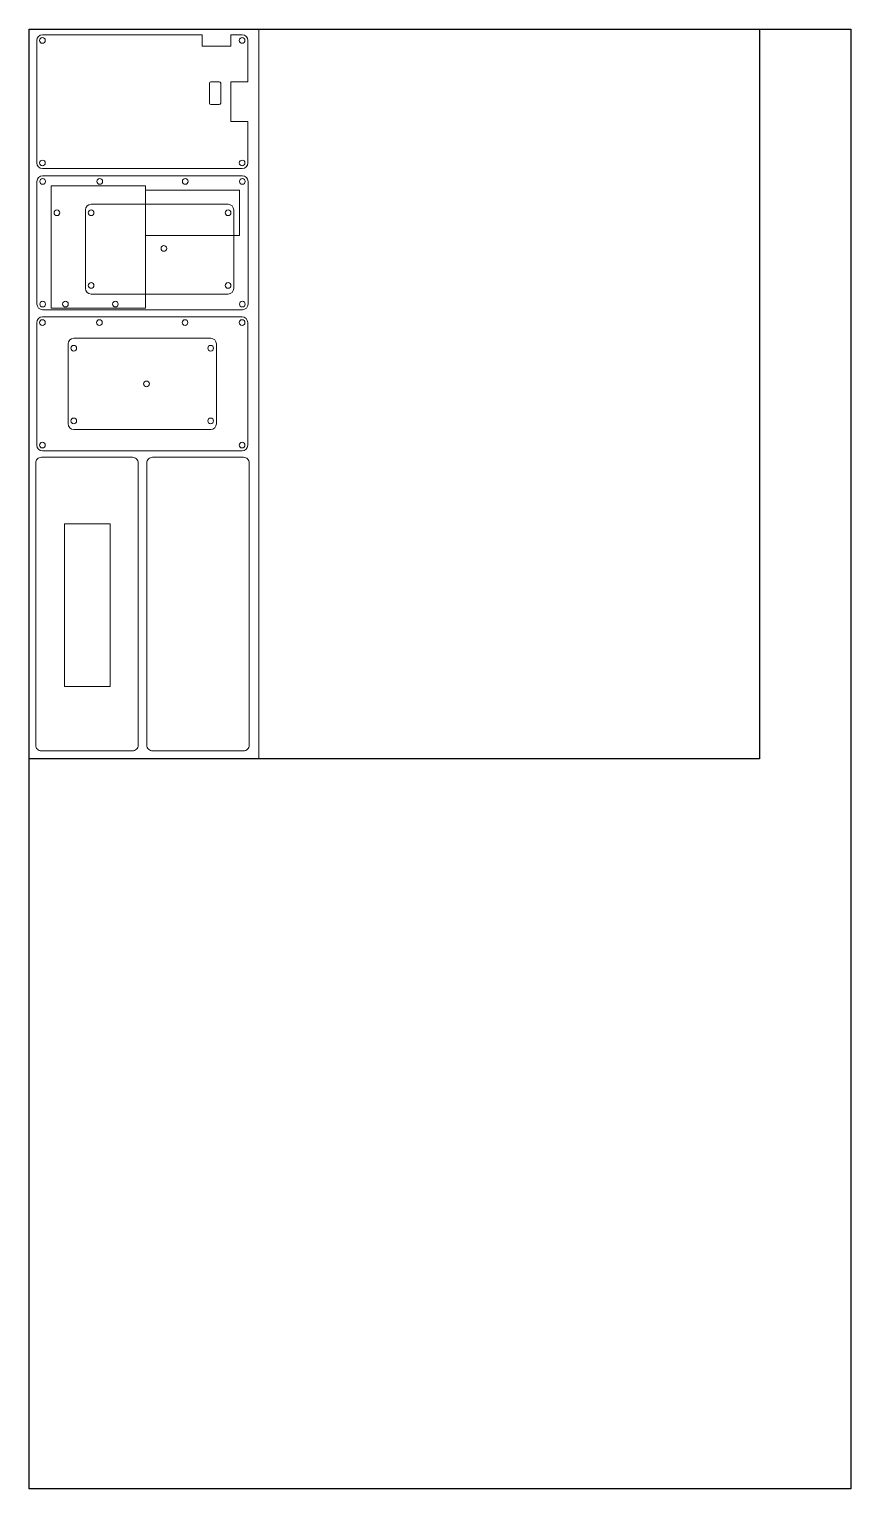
# Model space of a CAD drawing. Header units: inches. Extents: x 30.6 to 48.6, y -9 to 23.
import ezdxf

# ---------------------------------------------------------------- set-up
doc = ezdxf.new("R2010")
doc.units = ezdxf.units.IN
doc.header["$MEASUREMENT"] = 0
doc.layers.add('cut', color=1, linetype='Continuous', lineweight=0)
doc.layers.add('etch', color=5, linetype='Continuous', lineweight=0)

msp = doc.modelspace()

# ---------------------------------------------------------------- linework, layer by layer
msp.add_lwpolyline([(30.591, 22.953), (46.591, 22.953), (46.591, 6.953), (30.591, 6.953)], close=True)
at = {"layer": 'cut'}
for p, q in [((34.381, 22.832), (30.881, 22.832)), ((34.381, 22.582), (34.381, 22.832)), ((35.006, 22.832), (35.006, 22.582)), ((35.256, 22.832), (35.006, 22.832)), ((35.623, 22.942), (35.623, 6.957)), ((30.756, 22.707), (30.756, 20.02)), ((35.006, 22.582), (34.381, 22.582)), ((35.381, 21.895), (35.381, 22.707)), ((34.538, 21.332), (34.538, 21.77)), ((34.569, 21.801), (34.756, 21.801)), ((34.788, 21.77), (34.788, 21.332)), ((35.006, 20.926), (35.006, 21.801)), ((35.006, 21.801), (35.381, 21.801)), ((35.381, 21.801), (35.381, 21.895)), ((34.756, 21.301), (34.569, 21.301)), ((35.381, 20.926), (35.006, 20.926)), ((35.381, 20.02), (35.381, 20.926)), ((30.761, 16.927), (30.761, 19.615)), ((30.886, 19.74), (34.761, 19.74)), ((34.761, 19.74), (35.261, 19.74)), ((35.386, 19.615), (35.386, 16.927)), ((35.255, 16.646), (30.88, 16.646)), ((30.755, 13.834), (30.755, 16.521)), ((35.38, 16.521), (35.38, 13.834)), ((35.255, 13.709), (30.88, 13.709))]:
    msp.add_line(p, q, dxfattribs=at)
at = {"layer": 'cut', "color": 1}
msp.add_lwpolyline([(35.256, 19.895), (30.881, 19.895)], dxfattribs=at)
at = {"layer": 'cut'}
msp.add_lwpolyline([(35.261, 16.802), (30.886, 16.802)], dxfattribs=at)
for points in [[(30.858, 13.567), (32.853, 13.567, -0.414214), (32.978, 13.442), (32.978, 7.255, -0.414214), (32.853, 7.13), (30.858, 7.13, -0.414214), (30.733, 7.255), (30.733, 13.442, -0.414214)], [(33.293, 13.567), (35.287, 13.567, -0.414214), (35.412, 13.442), (35.412, 7.255, -0.414214), (35.287, 7.13), (33.293, 7.13, -0.414214), (33.168, 7.255), (33.168, 13.442, -0.414214)]]:
    msp.add_lwpolyline(points, format="xyb", close=True, dxfattribs=at)
msp.add_lwpolyline([(31.362, 8.544), (32.362, 8.544), (32.362, 12.106), (31.362, 12.106)], close=True, dxfattribs=at)
for centre in [(30.881, 22.707), (35.256, 22.707), (30.881, 20.02), (35.256, 20.02), (30.886, 19.615), (32.136, 19.615), (34.011, 19.615), (35.261, 19.615), (31.198, 18.927), (31.948, 18.927), (34.948, 18.927), (33.542, 18.146), (31.948, 17.334), (34.948, 17.334), (30.886, 16.927), (31.386, 16.927), (32.479, 16.927), (35.261, 16.927), (30.88, 16.521), (32.13, 16.521), (34.005, 16.521), (35.255, 16.521), (31.567, 15.959), (34.567, 15.959), (33.161, 15.177), (31.567, 14.365), (34.567, 14.365), (30.88, 13.834), (35.255, 13.834)]:
    msp.add_circle(centre, 0.0625, dxfattribs=at)
for centre, radius, start, end in [((30.881, 22.707), 0.125, 90, 180), ((35.256, 22.707), 0.125, 0, 90), ((34.569, 21.77), 0.0312, 90, 180), ((34.756, 21.77), 0.0312, 0, 90), ((34.569, 21.332), 0.0312, 180, 270), ((34.756, 21.332), 0.0312, 270, 0), ((30.881, 20.02), 0.125, 180, 270), ((35.256, 20.02), 0.125, 270, 0), ((30.886, 19.615), 0.125, 90, 180), ((35.261, 19.615), 0.125, 0, 90), ((30.88, 16.521), 0.125, 90, 180), ((30.886, 16.927), 0.125, 180, 270), ((35.255, 16.521), 0.125, 0, 90), ((35.261, 16.927), 0.125, 270, 0), ((30.88, 13.834), 0.125, 180, 270), ((35.255, 13.834), 0.125, 270, 0)]:
    msp.add_arc(centre, radius, start, end, dxfattribs=at)
at = {"layer": 'Defpoints'}
msp.add_lwpolyline([(30.591, 22.953), (48.591, 22.953), (48.591, -9.047), (30.591, -9.047)], close=True, dxfattribs=at)
at = {"layer": 'etch'}
for p, q in [((31.073, 19.521), (33.136, 19.521)), ((31.073, 16.834), (31.073, 19.521)), ((33.136, 19.521), (33.136, 16.834)), ((33.136, 19.427), (35.136, 19.427)), ((35.136, 19.427), (35.198, 19.427)), ((35.198, 19.427), (35.198, 18.427)), ((31.823, 17.271), (31.823, 18.99)), ((31.948, 19.115), (34.948, 19.115)), ((35.073, 18.99), (35.073, 17.271)), ((35.198, 18.427), (33.136, 18.427)), ((34.948, 17.146), (31.948, 17.146)), ((33.136, 16.834), (31.073, 16.834)), ((31.442, 14.302), (31.442, 16.052)), ((31.567, 16.177), (34.567, 16.177)), ((34.692, 16.052), (34.692, 14.302)), ((34.567, 14.177), (31.567, 14.177))]:
    msp.add_line(p, q, dxfattribs=at)
for centre, start, end in [((31.948, 18.99), 90, 180), ((34.948, 18.99), 0, 90), ((31.948, 17.271), 180, 270), ((34.948, 17.271), 270, 0), ((31.567, 16.052), 90, 180), ((34.567, 16.052), 0, 90), ((31.567, 14.302), 180, 270), ((34.567, 14.302), 270, 0)]:
    msp.add_arc(centre, 0.125, start, end, dxfattribs=at)

doc.saveas('drawing.dxf')
